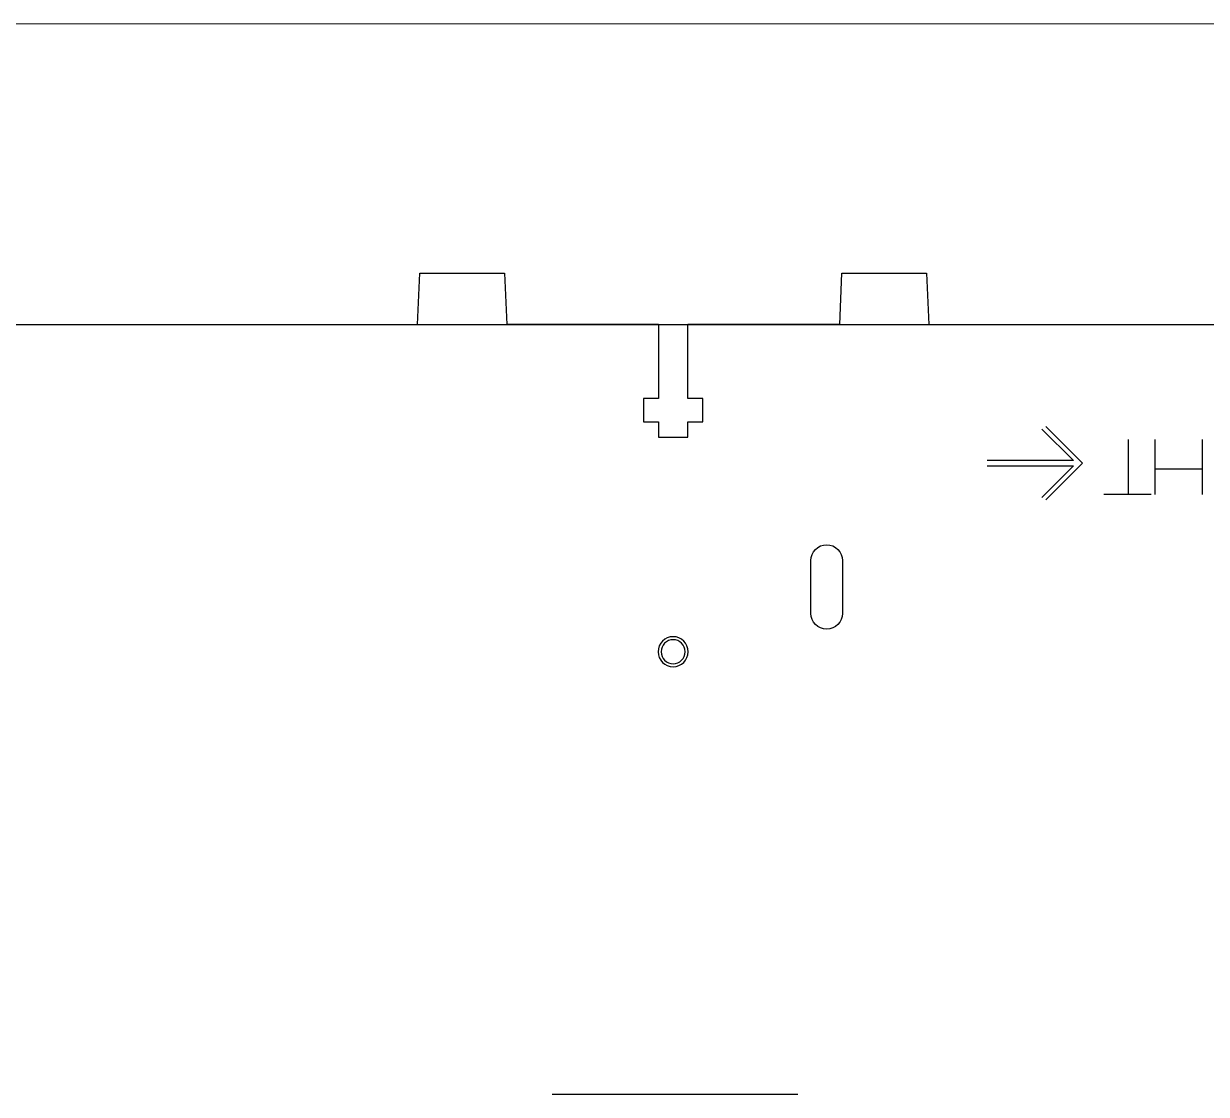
# Model space of a CAD drawing. Header units: millimetres. Extents: x -1949 to 1995, y -1808 to 1842.
# Drawn here: x -506.4 to -394.3, y -709.8 to -608.4 of the extents above; entities that cross this region are included whole.
import ezdxf

# ---------------------------------------------------------------- set-up
doc = ezdxf.new("R2010")
doc.units = ezdxf.units.MM
doc.layers.get('0').update_dxf_attribs({"lineweight": 25, "true_color": 0xffffff})
doc.layers.add('Laser Table', color=2, linetype='Continuous', lineweight=0, true_color=0xffff00)
doc.layers.add('Referance lines', color=2, linetype='Continuous', lineweight=0, true_color=0xffff00)

msp = doc.modelspace()

# ---------------------------------------------------------------- linework, layer by layer
at = {"color": 1, "true_color": 0xff0000}
for p, q in [((-469.06581, -636.8916), (-468.86572, -632.01988)), ((-468.86572, -632.01988), (-460.82831, -632.01988)), ((-460.82831, -632.01988), (-460.62822, -636.8916)), ((-429.05263, -636.8916), (-428.85253, -632.01988)), ((-428.85253, -632.01988), (-420.82359, -632.01988)), ((-420.82359, -632.01988), (-420.6235, -636.8916)), ((-527.9635, -636.8916), (-469.06581, -636.8916)), ((-420.6235, -636.8916), (-361.72581, -636.8916))]:
    msp.add_line(p, q, dxfattribs=at)
for p, q in [((-807.34637, -636.8916), (21.99572, -636.8916)), ((-446.25122, -636.8916), (-460.62822, -636.8916)), ((-446.25122, -636.8916), (-446.25122, -643.9087)), ((-443.45051, -643.9087), (-443.45051, -636.8916)), ((-429.05263, -636.8916), (-443.45051, -636.8916)), ((-446.25122, -643.9087), (-447.65139, -643.9087)), ((-447.65139, -643.9087), (-447.65139, -646.10898)), ((-442.05104, -643.9087), (-443.45051, -643.9087)), ((-442.05104, -646.10898), (-442.05104, -643.9087)), ((-447.65139, -646.10898), (-446.25122, -646.10898)), ((-446.25122, -646.10898), (-446.25122, -647.55219)), ((-443.45051, -647.55219), (-443.45051, -646.10898)), ((-443.45051, -646.10898), (-442.05104, -646.10898)), ((-446.25122, -647.55219), (-443.45051, -647.55219))]:
    msp.add_line(p, q)
at = {"color": 5, "true_color": 0x0000ff}
for points in [[(-409.52717, -646.54713), (-406.04984, -650.02446), (-409.52717, -653.50179)], [(-409.8997, -646.78455), (-406.91026, -649.77363), (-415.08377, -649.77363)], [(-401.71243, -647.78502), (-401.71243, -652.95075)], [(-399.18196, -652.99696), (-399.18196, -647.78538)], [(-394.71509, -647.78502), (-394.71509, -652.99661)], [(-415.08377, -650.27458), (-406.9092, -650.27458), (-409.90958, -653.2746)], [(-394.71509, -650.57303), (-399.18196, -650.57303)], [(-399.53721, -652.99696), (-404.03336, -652.99696)], [(-456.31855, -709.80336), (-433.03522, -709.80336)]]:
    msp.add_lwpolyline(points, dxfattribs=at)
at = {"color": 1, "true_color": 0xff0000}
for points in [[(-431.79203, -664.24811), (-431.79203, -659.24783)], [(-428.79236, -659.24783), (-428.79236, -664.24811), (-428.79236, -664.24811)]]:
    msp.add_lwpolyline(points, dxfattribs=at)
for points in [[(-431.79203, -659.24783), (-431.79203, -658.41951), (-431.12069, -657.74782), (-430.29237, -657.74782)], [(-430.29237, -657.74782), (-429.46405, -657.74782), (-428.79236, -658.41951), (-428.79236, -659.24783)], [(-430.29237, -665.74812), (-431.12069, -665.74812), (-431.79203, -665.07607), (-431.79203, -664.24811)], [(-428.79236, -664.24811), (-428.79236, -665.07643), (-429.46405, -665.74812), (-430.29237, -665.74812)]]:
    msp.add_open_spline(points, degree=3, dxfattribs=at)
at = {"color": 3, "true_color": 0x00ff00}
for points in [[(-444.85087, -666.45573), (-445.63791, -666.45573), (-446.27574, -667.0939), (-446.27574, -667.8806)], [(-443.426, -667.8806), (-443.426, -667.0939), (-444.06347, -666.45573), (-444.85087, -666.45573)], [(-446.27574, -667.8806), (-446.27574, -668.66729), (-445.63791, -669.30512), (-444.85087, -669.30512)], [(-444.85087, -669.30512), (-444.06347, -669.30512), (-443.426, -668.66729), (-443.426, -667.8806)]]:
    msp.add_open_spline(points, degree=3, dxfattribs=at)
at = {"color": 6, "true_color": 0xff00ff}
for points in [[(-444.85087, -666.7407), (-445.4805, -666.7407), (-445.99076, -667.25124), (-445.99076, -667.8806)], [(-443.71097, -667.8806), (-443.71097, -667.25124), (-444.22095, -666.7407), (-444.85087, -666.7407)], [(-445.99076, -667.8806), (-445.99076, -668.50995), (-445.4805, -669.02021), (-444.85087, -669.02021)], [(-444.85087, -669.02021), (-444.22095, -669.02021), (-443.71097, -668.50995), (-443.71097, -667.8806)]]:
    msp.add_open_spline(points, degree=3, dxfattribs=at)
at = {"layer": 'Laser Table', "color": 2, "true_color": 0xffff00}
msp.add_line((-842.67532, -608.3916), (57.32468, -608.3916), dxfattribs=at)
at = {"layer": 'Referance lines', "color": 2, "true_color": 0xffff00}
msp.add_line((-813.16863, -636.8916), (24.8275, -636.8916), dxfattribs=at)
at = {"layer": 'Referance lines'}
msp.add_line((-811.67339, -636.8916), (26.32274, -636.8916), dxfattribs=at)

doc.saveas('drawing.dxf')
